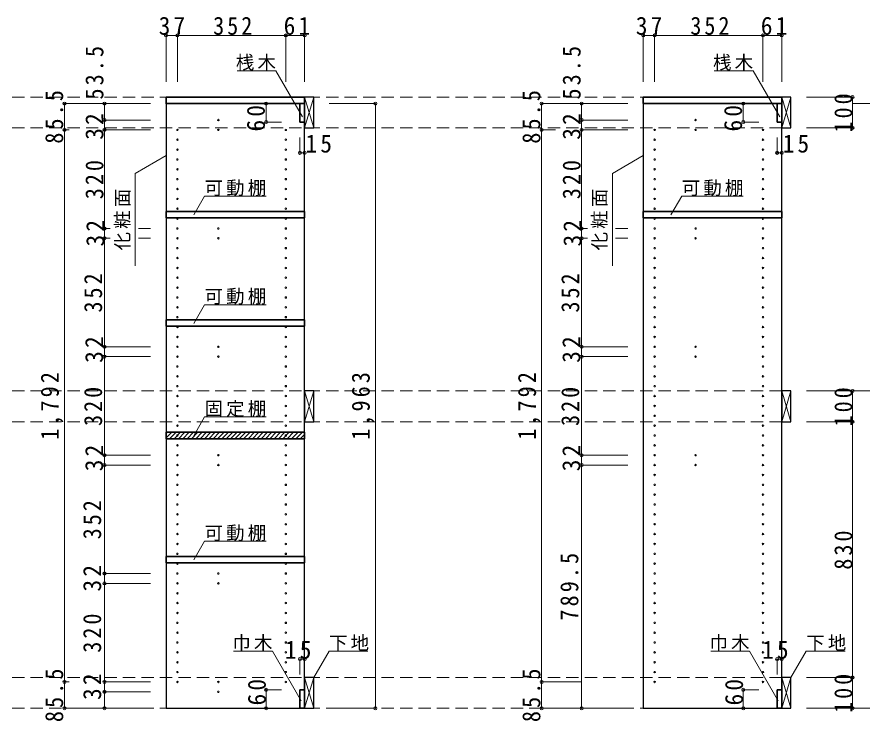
# Model space of a CAD drawing. Units: millimetres at full size, sheet at 1:20; some dimension numbers follow another scale. Extents: x -3922 to 3878, y -2932 to 2722.
# Drawn here: x -546 to 2199, y -1727 to 533 of the extents above; entities that cross this region are included whole.
import ezdxf

# ---------------------------------------------------------------- set-up
doc = ezdxf.new("R2010")
doc.units = ezdxf.units.MM
doc.header["$LTSCALE"] = 20
doc.header["$PDMODE"] = 32
doc.header["$PDSIZE"] = 10
doc.linetypes.add('DASHED2', pattern=[3, 2, -1])
for name, color, linetype, lineweight in [('0-2_本体', 2, 'Continuous', 35), ('0-3_固定棚', 3, 'Continuous', 25), ('0-4_可動棚', 2, 'Continuous', 35), ('0-5_側板', 4, 'Continuous', 9), ('0-7_桟木・巾木', 2, 'Continuous', 35), ('0-8_引き出し', 3, 'Continuous', 25), ('0-A_文字', 7, 'Continuous', 18), ('0-B_寸法', 7, 'Continuous', 9), ('0-C_ハッチ', 4, 'Continuous', 9)]:
    doc.layers.add(name, color=color, linetype=linetype, lineweight=lineweight)
doc.styles.add('ＭＳ ゴシック', font='')
doc.styles.get('ＭＳ ゴシック').set_extended_font_data('MS Gothic')

msp = doc.modelspace()

# ---------------------------------------------------------------- linework, layer by layer
at = {"layer": '0-2_本体'}
for p, q in [((-61.67, 272.73), (388.33, 272.73)), ((388.33, 272.73), (388.33, 251.73)), ((1488.33, 272.73), (1938.33, 272.73)), ((1938.33, 272.73), (1938.33, 251.73))]:
    msp.add_line(p, q, dxfattribs=at)
for points in [[(388.33, 251.73), (-61.67, 251.73), (-61.67, 272.73)], [(1938.33, 251.73), (1488.33, 251.73), (1488.33, 272.73)]]:
    msp.add_lwpolyline(points, dxfattribs=at)
at = {"layer": '0-3_固定棚', "color": 2, "lineweight": 35}
for p, q in [((-61.67, -815.27), (388.33, -815.27)), ((-61.67, -815.27), (-61.67, -836.27)), ((388.33, -815.27), (388.33, -836.27)), ((-61.67, -836.27), (388.33, -836.27))]:
    msp.add_line(p, q, dxfattribs=at)
at = {"layer": '0-4_可動棚'}
for p, q in [((-61.67, -98.27), (388.33, -98.27)), ((-61.67, -98.27), (-61.67, -119.27)), ((388.33, -98.27), (388.33, -119.27)), ((1488.33, -98.27), (1938.33, -98.27)), ((1488.33, -98.27), (1488.33, -119.27)), ((1938.33, -98.27), (1938.33, -119.27)), ((-61.67, -119.27), (388.33, -119.27)), ((1488.33, -119.27), (1938.33, -119.27)), ((-61.67, -450.27), (388.33, -450.27)), ((-61.67, -450.27), (-61.67, -471.27)), ((388.33, -450.27), (388.33, -471.27)), ((-61.67, -471.27), (388.33, -471.27)), ((-61.67, -1218.27), (388.33, -1218.27)), ((-61.67, -1218.27), (-61.67, -1239.27)), ((388.33, -1218.27), (388.33, -1239.27)), ((-61.67, -1239.27), (388.33, -1239.27))]:
    msp.add_line(p, q, dxfattribs=at)
at = {"layer": '0-5_側板', "color": 3, "lineweight": 25}
for p, q in [((388.33, 251.73), (-61.67, 251.73)), ((388.33, -1711.27), (388.33, 251.73)), ((1938.33, 251.73), (1488.33, 251.73)), ((1938.33, -1711.27), (1938.33, 251.73))]:
    msp.add_line(p, q, dxfattribs=at)
for points in [[(-61.67, 251.73), (-61.67, -1711.27), (388.33, -1711.27)], [(1488.33, 251.73), (1488.33, -1711.27), (1938.33, -1711.27)]]:
    msp.add_lwpolyline(points, dxfattribs=at)
at = {"layer": '0-5_側板'}
for centre in [(108.33, 198.23), (1658.33, 198.23), (-24.67, 166.23), (108.33, 166.23), (327.33, 166.23), (1525.33, 166.23), (1658.33, 166.23), (1877.33, 166.23), (-24.67, 134.23), (327.33, 134.23), (1525.33, 134.23), (1877.33, 134.23), (-24.67, 102.23), (327.33, 102.23), (1525.33, 102.23), (1877.33, 102.23), (-24.67, 70.23), (327.33, 70.23), (1525.33, 70.23), (1877.33, 70.23), (-24.67, 38.23), (327.33, 38.23), (1525.33, 38.23), (1877.33, 38.23), (-24.67, 6.23), (327.33, 6.23), (1525.33, 6.23), (1877.33, 6.23), (-24.67, -25.77), (327.33, -25.77), (1525.33, -25.77), (1877.33, -25.77), (-24.67, -57.77), (327.33, -57.77), (1525.33, -57.77), (1877.33, -57.77), (-24.67, -89.77), (327.33, -89.77), (1525.33, -89.77), (1877.33, -89.77), (-24.67, -121.77), (327.33, -121.77), (1525.33, -121.77), (1877.33, -121.77), (-24.67, -153.77), (108.33, -153.77), (327.33, -153.77), (1525.33, -153.77), (1658.33, -153.77), (1877.33, -153.77), (-24.67, -185.77), (108.33, -185.77), (327.33, -185.77), (1525.33, -185.77), (1658.33, -185.77), (1877.33, -185.77), (-24.67, -217.77), (327.33, -217.77), (1525.33, -217.77), (1877.33, -217.77), (-24.67, -249.77), (327.33, -249.77), (1525.33, -249.77), (1877.33, -249.77), (-24.67, -281.77), (327.33, -281.77), (1525.33, -281.77), (1877.33, -281.77), (-24.67, -313.77), (327.33, -313.77), (1525.33, -313.77), (1877.33, -313.77), (-24.67, -345.77), (327.33, -345.77), (1525.33, -345.77), (1877.33, -345.77), (-24.67, -377.77), (327.33, -377.77), (1525.33, -377.77), (1877.33, -377.77), (-24.67, -409.77), (327.33, -409.77), (1525.33, -409.77), (1877.33, -409.77), (-24.67, -441.77), (327.33, -441.77), (1525.33, -441.77), (1877.33, -441.77), (-24.67, -473.77), (327.33, -473.77), (1525.33, -473.77), (1877.33, -473.77), (-24.67, -505.77), (327.33, -505.77), (1525.33, -505.77), (1877.33, -505.77), (-24.67, -537.77), (108.33, -537.77), (327.33, -537.77), (1525.33, -537.77), (1658.33, -537.77), (1877.33, -537.77), (-24.67, -569.77), (108.33, -569.77), (327.33, -569.77), (1525.33, -569.77), (1658.33, -569.77), (1877.33, -569.77), (-24.67, -601.77), (327.33, -601.77), (1525.33, -601.77), (1877.33, -601.77), (-24.67, -633.77), (327.33, -633.77), (1525.33, -633.77), (1877.33, -633.77), (-24.67, -665.77), (327.33, -665.77), (1525.33, -665.77), (1877.33, -665.77), (-24.67, -697.77), (327.33, -697.77), (1525.33, -697.77), (1877.33, -697.77), (-24.67, -729.77), (327.33, -729.77), (1525.33, -729.77), (1877.33, -729.77), (-24.67, -761.77), (327.33, -761.77), (1525.33, -761.77), (1877.33, -761.77), (-24.67, -793.77), (327.33, -793.77), (1525.33, -793.77), (1877.33, -793.77), (-24.67, -825.77), (327.33, -825.77), (1525.33, -825.77), (1877.33, -825.77), (-24.67, -857.77), (327.33, -857.77), (1525.33, -857.77), (1877.33, -857.77), (-24.67, -889.77), (108.33, -889.77), (327.33, -889.77), (1525.33, -889.77), (1658.33, -889.77), (1877.33, -889.77), (-24.67, -921.77), (108.33, -921.77), (327.33, -921.77), (1525.33, -921.77), (1658.33, -921.77), (1877.33, -921.77), (-24.67, -953.77), (327.33, -953.77), (1525.33, -953.77), (1877.33, -953.77), (-24.67, -985.77), (327.33, -985.77), (1525.33, -985.77), (1877.33, -985.77), (-24.67, -1017.77), (327.33, -1017.77), (1525.33, -1017.77), (1877.33, -1017.77), (-24.67, -1049.77), (327.33, -1049.77), (1525.33, -1049.77), (1877.33, -1049.77), (-24.67, -1081.77), (327.33, -1081.77), (1525.33, -1081.77), (1877.33, -1081.77), (-24.67, -1113.77), (327.33, -1113.77), (1525.33, -1113.77), (1877.33, -1113.77), (-24.67, -1145.77), (327.33, -1145.77), (1525.33, -1145.77), (1877.33, -1145.77), (-24.67, -1177.77), (327.33, -1177.77), (1525.33, -1177.77), (1877.33, -1177.77), (-24.67, -1209.77), (327.33, -1209.77), (1525.33, -1209.77), (1877.33, -1209.77), (-24.67, -1241.77), (327.33, -1241.77), (1525.33, -1241.77), (1877.33, -1241.77), (-24.67, -1273.77), (108.33, -1273.77), (327.33, -1273.77), (1525.33, -1273.77), (1877.33, -1273.77), (-24.67, -1305.77), (108.33, -1305.77), (327.33, -1305.77), (1525.33, -1305.77), (1877.33, -1305.77), (-24.67, -1337.77), (327.33, -1337.77), (1525.33, -1337.77), (1877.33, -1337.77), (-24.67, -1369.77), (327.33, -1369.77), (1525.33, -1369.77), (1877.33, -1369.77), (-24.67, -1401.77), (327.33, -1401.77), (1525.33, -1401.77), (1877.33, -1401.77), (-24.67, -1433.77), (327.33, -1433.77), (1525.33, -1433.77), (1877.33, -1433.77), (-24.67, -1465.77), (327.33, -1465.77), (1525.33, -1465.77), (1877.33, -1465.77), (-24.67, -1497.77), (327.33, -1497.77), (1525.33, -1497.77), (1877.33, -1497.77), (-24.67, -1529.77), (327.33, -1529.77), (1525.33, -1529.77), (1877.33, -1529.77), (-24.67, -1561.77), (327.33, -1561.77), (1525.33, -1561.77), (1877.33, -1561.77), (-24.67, -1593.77), (327.33, -1593.77), (1525.33, -1593.77), (1877.33, -1593.77), (-24.67, -1625.77), (108.33, -1625.77), (327.33, -1625.77), (1525.33, -1625.77), (1877.33, -1625.77), (108.33, -1657.77)]:
    msp.add_circle(centre, 2.5, dxfattribs=at)
at = {"layer": '0-7_桟木・巾木'}
for p, q in [((388.33, 251.73), (373.33, 251.73)), ((373.33, 191.73), (373.33, 251.73)), ((388.33, 251.73), (388.33, 191.73)), ((1938.33, 251.73), (1923.33, 251.73)), ((1923.33, 191.73), (1923.33, 251.73)), ((1938.33, 251.73), (1938.33, 191.73)), ((373.33, -1651.27), (388.33, -1651.27)), ((388.33, -1651.27), (388.33, -1711.27)), ((1923.33, -1651.27), (1938.33, -1651.27)), ((1938.33, -1651.27), (1938.33, -1711.27))]:
    msp.add_line(p, q, dxfattribs=at)
for points in [[(388.33, 191.73), (376.84, 191.73), (373.33, 191.73)], [(1938.33, 191.73), (1926.84, 191.73), (1923.33, 191.73)], [(388.33, -1711.27), (373.33, -1711.27), (373.33, -1651.27)], [(1938.33, -1711.27), (1923.33, -1711.27), (1923.33, -1651.27)]]:
    msp.add_lwpolyline(points, dxfattribs=at)
at = {"layer": '0-8_引き出し'}
for p, q in [((388.33, 272.73), (388.33, 172.73)), ((418.33, 272.73), (388.33, 272.73)), ((418.33, 172.73), (418.33, 272.73)), ((1938.33, 272.73), (1938.33, 172.73)), ((1968.33, 272.73), (1938.33, 272.73)), ((1968.33, 172.73), (1968.33, 272.73)), ((388.33, 172.73), (418.33, 172.73)), ((1938.33, 172.73), (1968.33, 172.73)), ((388.33, -681.27), (388.33, -781.27)), ((418.33, -681.27), (388.33, -681.27)), ((418.33, -781.27), (418.33, -681.27)), ((1938.33, -681.27), (1938.33, -781.27)), ((1968.33, -681.27), (1938.33, -681.27)), ((1968.33, -781.27), (1968.33, -681.27)), ((388.33, -781.27), (418.33, -781.27)), ((1938.33, -781.27), (1968.33, -781.27)), ((388.33, -1611.27), (388.33, -1711.27)), ((418.33, -1611.27), (388.33, -1611.27)), ((418.33, -1711.27), (418.33, -1611.27)), ((1938.33, -1611.27), (1938.33, -1711.27)), ((1968.33, -1611.27), (1938.33, -1611.27)), ((1968.33, -1711.27), (1968.33, -1611.27)), ((388.33, -1711.27), (418.33, -1711.27)), ((1938.33, -1711.27), (1968.33, -1711.27))]:
    msp.add_line(p, q, dxfattribs=at)
at = {"layer": '0-8_引き出し', "color": 7, "lineweight": 18}
for p, q in [((388.33, 172.73), (418.33, 272.73)), ((388.33, 272.73), (418.33, 172.73)), ((1938.33, 172.73), (1968.33, 272.73)), ((1938.33, 272.73), (1968.33, 172.73)), ((388.33, -781.27), (418.33, -681.27)), ((388.33, -681.27), (418.33, -781.27)), ((1938.33, -781.27), (1968.33, -681.27)), ((1938.33, -681.27), (1968.33, -781.27)), ((388.33, -1711.27), (418.33, -1611.27)), ((388.33, -1611.27), (418.33, -1711.27)), ((1938.33, -1711.27), (1968.33, -1611.27)), ((1938.33, -1611.27), (1968.33, -1711.27))]:
    msp.add_line(p, q, dxfattribs=at)
at = {"layer": '0-A_文字'}
for p, q in [((294.99, 358.32), (168.96, 358.32)), ((381.66, 208.2), (294.99, 358.32)), ((-61.67, 82.66), (-161.67, 24.93)), ((1488.33, 82.66), (1388.33, 24.93)), ((-161.67, -275.07), (-161.67, 24.93)), ((1388.33, -275.07), (1388.33, 24.93)), ((28.32, -109.79), (63.33, -49.14)), ((263.33, -49.14), (63.33, -49.14)), ((1578.32, -109.79), (1613.33, -49.14)), ((1813.33, -49.14), (1613.33, -49.14)), ((28.32, -461.79), (63.33, -401.14)), ((263.33, -401.14), (63.33, -401.14)), ((28.32, -826.33), (63.33, -765.68)), ((263.33, -765.68), (63.33, -765.68)), ((28.32, -1229.79), (63.33, -1169.14)), ((263.33, -1169.14), (63.33, -1169.14)), ((418.33, -1611.27), (467.75, -1525.68)), ((467.75, -1525.68), (593.78, -1525.68)), ((1833.56, -1525.68), (1707.53, -1525.68)), ((1926.93, -1687.41), (1833.56, -1525.68))]:
    msp.add_line(p, q, dxfattribs=at)
for points in [[(1931.66, 208.2), (1844.99, 358.32), (1718.96, 358.32)], [(376.93, -1687.41), (283.56, -1525.68), (157.53, -1525.68)], [(1968.33, -1611.27), (2017.75, -1525.68), (2143.78, -1525.68)]]:
    msp.add_lwpolyline(points, dxfattribs=at)
at = {"layer": '0-B_寸法', "color": 4}
for p, q in [((-61.67, 472.73), (-61.67, 322.73)), ((-61.67, 472.73), (388.33, 472.73)), ((-24.67, 472.73), (-24.67, 322.73)), ((327.33, 472.73), (327.33, 322.73)), ((388.33, 472.73), (388.33, 322.73)), ((1488.33, 472.73), (1488.33, 322.73)), ((1488.33, 472.73), (1938.33, 472.73)), ((1525.33, 472.73), (1525.33, 322.73)), ((1877.33, 472.73), (1877.33, 322.73)), ((1938.33, 472.73), (1938.33, 322.73)), ((-391.67, 251.73), (-391.67, -1711.27)), ((-391.67, 251.73), (-261.67, 251.73)), ((-261.67, 251.73), (-261.67, 198.23)), ((-111.67, 251.73), (-261.67, 251.73)), ((263.33, 251.73), (263.33, 191.73)), ((263.33, 251.73), (313.33, 251.73)), ((618.33, 251.73), (468.33, 251.73)), ((618.33, 251.73), (618.33, -1711.27)), ((1158.33, 251.73), (1158.33, -1711.27)), ((1158.33, 251.73), (1288.33, 251.73)), ((1288.33, 251.73), (1288.33, 198.23)), ((1438.33, 251.73), (1288.33, 251.73)), ((1813.33, 251.73), (1813.33, 191.73)), ((1813.33, 251.73), (1863.33, 251.73)), ((2168.33, 272.73), (2018.33, 272.73)), ((2168.33, 272.73), (2168.33, 172.73)), ((2428.33, 251.73), (2168.33, 251.73)), ((-261.67, 198.23), (-261.67, 166.23)), ((-111.67, 198.23), (-261.67, 198.23)), ((1288.33, 198.23), (1288.33, 166.23)), ((1438.33, 198.23), (1288.33, 198.23)), ((-391.67, 166.23), (-376.65, 166.23)), ((-261.67, 166.23), (-261.67, -153.77)), ((-111.67, 166.23), (-261.67, 166.23)), ((263.33, 191.73), (313.33, 191.73)), ((1158.33, 166.23), (1203.35, 166.23)), ((1288.33, 166.23), (1288.33, -153.77)), ((1438.33, 166.23), (1288.33, 166.23)), ((1813.33, 191.73), (1863.33, 191.73)), ((2168.33, 172.73), (2018.33, 172.73)), ((373.33, 91.73), (373.33, 141.73)), ((388.33, 91.73), (388.33, 141.73)), ((1923.33, 91.73), (1923.33, 141.73)), ((1938.33, 91.73), (1938.33, 141.73)), ((373.33, 91.73), (388.33, 91.73)), ((1923.33, 91.73), (1938.33, 91.73)), ((-261.67, -153.77), (-261.67, -185.77)), ((-243.17, -153.77), (-261.67, -153.77)), ((-111.67, -153.77), (-151.42, -153.77)), ((1288.33, -153.77), (1288.33, -185.77)), ((1306.83, -153.77), (1288.33, -153.77)), ((1438.33, -153.77), (1398.58, -153.77)), ((-261.67, -185.77), (-261.67, -537.77)), ((-243.17, -185.77), (-261.67, -185.77)), ((-111.67, -185.77), (-151.42, -185.77)), ((1288.33, -185.77), (1288.33, -537.77)), ((1306.83, -185.77), (1288.33, -185.77)), ((1438.33, -185.77), (1398.58, -185.77)), ((-261.67, -537.77), (-261.67, -569.77)), ((-111.67, -537.77), (-261.67, -537.77)), ((1288.33, -537.77), (1288.33, -569.77)), ((1438.33, -537.77), (1288.33, -537.77)), ((-261.67, -569.77), (-261.67, -889.77)), ((-111.67, -569.77), (-261.67, -569.77)), ((1288.33, -569.77), (1288.33, -889.77)), ((1438.33, -569.77), (1288.33, -569.77)), ((2298.33, -681.27), (2018.33, -681.27)), ((2168.33, -781.27), (2168.33, -681.27)), ((2168.33, -781.27), (2018.33, -781.27)), ((2168.33, -1611.27), (2168.33, -781.27)), ((-261.67, -889.77), (-261.67, -921.77)), ((-111.67, -889.77), (-261.67, -889.77)), ((1288.33, -889.77), (1288.33, -921.77)), ((1438.33, -889.77), (1288.33, -889.77)), ((-111.67, -921.77), (-261.67, -921.77)), ((-261.67, -1273.77), (-261.67, -921.77)), ((1438.33, -921.77), (1288.33, -921.77)), ((1288.33, -1711.27), (1288.33, -921.77)), ((-261.67, -1305.77), (-261.67, -1273.77)), ((-261.67, -1273.77), (-111.67, -1273.77)), ((-261.67, -1625.77), (-261.67, -1305.77)), ((-261.67, -1305.77), (-111.67, -1305.77)), ((373.33, -1551.27), (388.33, -1551.27)), ((373.33, -1551.27), (373.33, -1601.27)), ((388.33, -1551.27), (388.33, -1601.27)), ((1923.33, -1551.27), (1938.33, -1551.27)), ((1923.33, -1551.27), (1923.33, -1601.27)), ((1938.33, -1551.27), (1938.33, -1601.27)), ((2168.33, -1611.27), (2018.33, -1611.27)), ((2168.33, -1711.27), (2168.33, -1611.27)), ((-391.67, -1625.77), (-376.65, -1625.77)), ((-261.67, -1657.77), (-261.67, -1625.77)), ((-261.67, -1625.77), (-111.67, -1625.77)), ((1158.33, -1625.77), (1288.33, -1625.77)), ((-261.67, -1711.27), (-261.67, -1657.77)), ((-261.67, -1657.77), (-111.67, -1657.77)), ((263.33, -1651.27), (263.33, -1711.27)), ((263.33, -1651.27), (313.33, -1651.27)), ((1813.33, -1651.27), (1813.33, -1711.27)), ((1813.33, -1651.27), (1863.33, -1651.27)), ((-391.67, -1711.27), (-261.67, -1711.27)), ((-261.67, -1711.27), (-111.67, -1711.27)), ((263.33, -1711.27), (313.33, -1711.27)), ((618.33, -1711.27), (468.33, -1711.27)), ((1158.33, -1711.27), (1288.33, -1711.27)), ((1288.33, -1711.27), (1438.33, -1711.27)), ((1813.33, -1711.27), (1863.33, -1711.27)), ((2428.33, -1711.27), (2018.33, -1711.27))]:
    msp.add_line(p, q, dxfattribs=at)
at = {"layer": '0-B_寸法', "color": 4, "linetype": 'DASHED2'}
for p, q in [((1938.33, 272.73), (-2130.67, 272.73)), ((1938.33, 172.73), (-2130.67, 172.73)), ((1938.33, -681.27), (-2130.67, -681.27)), ((1938.33, -781.27), (-2130.67, -781.27)), ((1938.33, -1611.27), (-2130.67, -1611.27)), ((1938.33, -1711.27), (-2130.67, -1711.27))]:
    msp.add_line(p, q, dxfattribs=at)
at = {"layer": '0-B_寸法'}
for p in [(-61.67, 472.73), (-24.67, 472.73), (327.33, 472.73), (388.33, 472.73), (1488.33, 472.73), (1525.33, 472.73), (1877.33, 472.73), (1938.33, 472.73), (2168.33, 272.73), (-391.67, 251.73), (-261.67, 251.73), (263.33, 251.73), (618.33, 251.73), (1158.33, 251.73), (1288.33, 251.73), (1813.33, 251.73), (-261.67, 198.23), (263.33, 191.73), (1288.33, 198.23), (1813.33, 191.73), (-391.67, 166.23), (-261.67, 166.23), (1158.33, 166.23), (1288.33, 166.23), (2168.33, 172.73), (373.33, 91.73), (388.33, 91.73), (1923.33, 91.73), (1938.33, 91.73), (-261.67, -153.77), (1288.33, -153.77), (-261.67, -185.77), (1288.33, -185.77), (-261.67, -537.77), (1288.33, -537.77), (-261.67, -569.77), (1288.33, -569.77), (2168.33, -681.27), (2168.33, -781.27), (-261.67, -889.77), (1288.33, -889.77), (-261.67, -921.77), (1288.33, -921.77), (-261.67, -1273.77), (-261.67, -1305.77), (373.33, -1551.27), (388.33, -1551.27), (1923.33, -1551.27), (1938.33, -1551.27), (2168.33, -1611.27), (-391.67, -1625.77), (-261.67, -1625.77), (263.33, -1651.27), (1158.33, -1625.77), (1813.33, -1651.27), (-261.67, -1657.77), (-391.67, -1711.27), (-261.67, -1711.27), (263.33, -1711.27), (618.33, -1711.27), (1158.33, -1711.27), (1288.33, -1711.27), (1813.33, -1711.27), (2168.33, -1711.27)]:
    msp.add_point(p, dxfattribs=at)
at = {"layer": '0-C_ハッチ'}
for p, q in [((-61.67, -833.79), (-43.14, -815.27)), ((-61.67, -819.65), (-57.28, -815.27)), ((-50, -836.27), (-29, -815.27)), ((-35.86, -836.27), (-14.86, -815.27)), ((-21.71, -836.27), (-0.71, -815.27)), ((-7.57, -836.27), (13.43, -815.27)), ((6.57, -836.27), (27.57, -815.27)), ((20.71, -836.27), (41.71, -815.27)), ((34.86, -836.27), (55.86, -815.27)), ((49, -836.27), (70, -815.27)), ((63.14, -836.27), (84.14, -815.27)), ((77.28, -836.27), (98.28, -815.27)), ((91.42, -836.27), (112.42, -815.27)), ((105.57, -836.27), (126.57, -815.27)), ((119.71, -836.27), (140.71, -815.27)), ((133.85, -836.27), (154.85, -815.27)), ((147.99, -836.27), (168.99, -815.27)), ((162.13, -836.27), (183.13, -815.27)), ((176.28, -836.27), (197.28, -815.27)), ((190.42, -836.27), (211.42, -815.27)), ((204.56, -836.27), (225.56, -815.27)), ((218.7, -836.27), (239.7, -815.27)), ((232.85, -836.27), (253.85, -815.27)), ((246.99, -836.27), (267.99, -815.27)), ((261.13, -836.27), (282.13, -815.27)), ((275.27, -836.27), (296.27, -815.27)), ((289.41, -836.27), (310.41, -815.27)), ((303.56, -836.27), (324.56, -815.27)), ((317.7, -836.27), (338.7, -815.27)), ((331.84, -836.27), (352.84, -815.27)), ((345.98, -836.27), (366.98, -815.27)), ((360.12, -836.27), (381.12, -815.27)), ((374.27, -836.27), (388.33, -822.2))]:
    msp.add_line(p, q, dxfattribs=at)

# ---------------------------------------------------------------- texts
at = {"layer": '0-A_文字', "char_height": 43.99, "attachment_point": 7, "style": 'ＭＳ ゴシック'}
for s, insert in [('\\T1.17;桟木', (164.99, 358.32)), ('\\T1.17;桟木', (1714.99, 358.32)), ('\\T1.17;可動棚', (63.33, -49.14)), ('\\T1.17;可動棚', (1613.33, -49.14)), ('\\T1.17;可動棚', (63.33, -401.14)), ('\\T1.17;固定棚', (63.33, -765.68)), ('\\T1.17;可動棚', (63.33, -1169.14)), ('\\T1.17;巾木', (153.56, -1525.68)), ('\\T1.17;下地', (467.75, -1525.68)), ('\\T1.17;巾木', (1703.56, -1525.68)), ('\\T1.17;下地', (2017.75, -1525.68))]:
    msp.add_mtext(s, dxfattribs=dict(at, insert=insert))
at = {"layer": '0-A_文字', "char_height": 43.99, "attachment_point": 7, "rotation": 90, "style": 'ＭＳ ゴシック'}
for insert in [(-176.67, -225.07), (1373.33, -225.07)]:
    msp.add_mtext('\\T1.17;化粧面', dxfattribs=dict(at, insert=insert))
at = {"layer": '0-B_寸法', "char_height": 58.65, "attachment_point": 7, "style": 'ＭＳ ゴシック'}
for s, insert in [('\\T1.27;\\W0.95;37', (-85.67, 473.94)), ('\\T1.27;\\W0.9;352', (91.33, 473.94)), ('\\T1.27;\\W0.95;61', (320.33, 473.94)), ('\\T1.27;\\W0.95;37', (1464.33, 473.94)), ('\\T1.27;\\W0.9;352', (1641.33, 473.94)), ('\\T1.27;\\W0.95;61', (1870.33, 473.94)), ('\\T1.27;\\W0.95;15', (391.23, 91.73)), ('\\T1.27;\\W0.95;15', (1941.23, 91.73)), ('\\T1.27;\\W0.95;15', (324.49, -1551.27)), ('\\T1.27;\\W0.95;15', (1874.49, -1551.27))]:
    msp.add_mtext(s, dxfattribs=dict(at, insert=insert))
at = {"layer": '0-B_寸法', "char_height": 58.65, "attachment_point": 7, "rotation": 90, "style": 'ＭＳ ゴシック'}
for s, insert in [('\\T1.28;\\W0.9;53.5', (-264.28, 264.81)), ('\\T1.28;\\W0.9;53.5', (1285.72, 264.81)), ('\\T1.28;\\W0.9;85.5', (-394.99, 121.48)), ('\\T1.28;\\W0.9;85.5', (1155.01, 121.48)), ('\\T1.27;\\W0.9;100', (2168.33, 157.73)), ('\\T1.27;\\W0.95;60', (260.13, 160.86)), ('\\T1.27;\\W0.95;60', (1810.13, 160.86)), ('\\T1.27;\\W0.95;32', (-264.28, 134.1)), ('\\T1.27;\\W0.95;32', (1285.72, 134.1)), ('\\T1.27;\\W0.9;320', (-264.28, -58.77)), ('\\T1.27;\\W0.9;320', (1285.72, -58.77)), ('\\T1.27;\\W0.95;32', (-261.67, -212.27)), ('\\T1.27;\\W0.95;32', (1288.33, -212.27)), ('\\T1.27;\\W0.9;352', (-268.58, -426.77)), ('\\T1.27;\\W0.9;352', (1281.42, -426.77)), ('\\T1.27;\\W0.95;32', (-265.18, -589.89)), ('\\T1.27;\\W0.95;32', (1284.82, -589.89)), ('\\T1.28;\\W0.9;1,792', (-394.99, -839.77)), ('\\T1.28;\\W0.9;1,963', (615.01, -839.77)), ('\\T1.28;\\W0.9;1,792', (1155.01, -839.77)), ('\\T1.27;\\W0.9;320', (-268.58, -794.77)), ('\\T1.27;\\W0.9;320', (1281.42, -794.77)), ('\\T1.27;\\W0.9;100', (2168.33, -796.27)), ('\\T1.27;\\W0.95;32', (-265.18, -941.89)), ('\\T1.27;\\W0.95;32', (1284.82, -941.89)), ('\\T1.27;\\W0.9;352', (-271.67, -1162.77)), ('\\T1.27;\\W0.9;830', (2168.33, -1261.27)), ('\\T1.28;\\W0.9;789.5', (1278.33, -1426.52)), ('\\T1.27;\\W0.95;32', (-271.67, -1332.27)), ('\\T1.27;\\W0.9;320', (-271.67, -1530.77)), ('\\T1.28;\\W0.9;85.5', (-394.99, -1756.02)), ('\\T1.28;\\W0.9;85.5', (1155.01, -1756.02)), ('\\T1.27;\\W0.95;32', (-271.67, -1684.27)), ('\\T1.27;\\W0.9;100', (2168.33, -1726.27)), ('\\T1.27;\\W0.95;60', (263.33, -1702.05)), ('\\T1.27;\\W0.95;60', (1813.33, -1702.05))]:
    msp.add_mtext(s, dxfattribs=dict(at, insert=insert))

doc.saveas('drawing.dxf')
